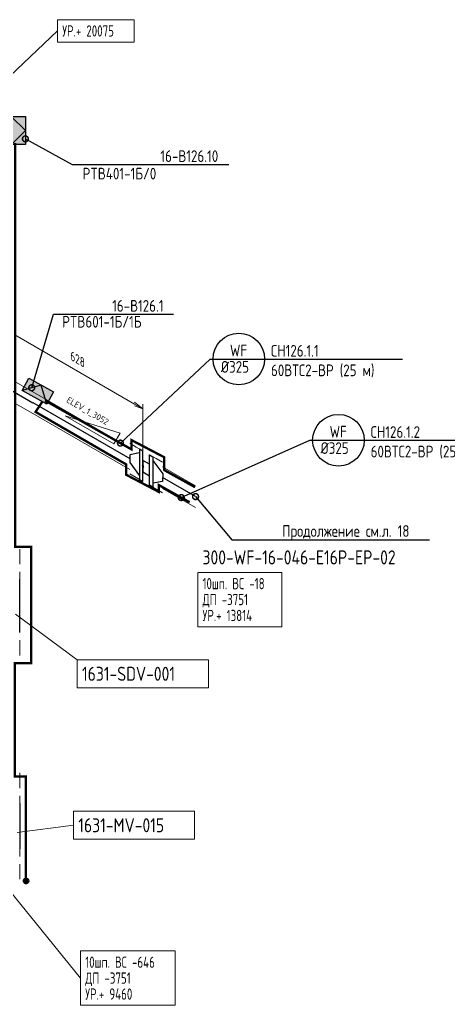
# Model space of a CAD drawing. Header units: millimetres. Extents: x 10051 to 26505, y 4675 to 5194.
# Drawn here: x 19499.1 to 19590.5, y 4792.9 to 5003.3 of the extents above; entities that cross this region are included whole.
import ezdxf
from ezdxf import colors
from ezdxf.entities.mleader import LeaderData, LeaderLine
from ezdxf.enums import TextEntityAlignment as Align
from ezdxf.math import Vec2, Vec3

# ---------------------------------------------------------------- set-up
doc = ezdxf.new("R2010")
doc.units = ezdxf.units.MM
doc.layers.get('0').update_dxf_attribs({"lineweight": 15})
for name, color, linetype, lineweight in [('--TEXT--', 150, 'Continuous', 25), ('_НС', 1, 'Continuous', 30), ('подложка', 252, 'Continuous', 9), ('Построение', 7, 'Continuous', 30), ('СН', 1, 'Continuous', 50)]:
    doc.layers.add(name, color=color, linetype=linetype, lineweight=lineweight)
doc.layers.add('Коробки', color=250, linetype='Continuous')
doc.styles.add('GOST_2.304', font='CS_Gost2304.shx', dxfattribs={"height": 2.5})
doc.styles.add('Style-CS_Gost2304', font='CS_Gost2304.shx')

# ---------------------------------------------------------------- blocks, each defined once
blk = doc.blocks.new('TerminatorOpen_0.4')
at = {"color": 0, "linetype": 'ByBlock', "lineweight": -2}
for q in [(-1, 0.2), (-1, 0), (-1, -0.2)]:
    blk.add_line((0, 0), q, dxfattribs=at)
blk = doc.blocks.new('*U5')
at = {"layer": 'СН'}
blk.add_hatch(color=256, dxfattribs=at).paths.add_polyline_path([(0.5, 0, 1), (-0.5, 0, 1)])
blk.add_circle((0, 0), 0.5, dxfattribs=at)
blk = doc.blocks.new('A$C612D6D77')
at = {"layer": 'Коробки', "linetype": 'ByBlock', "ltscale": 0.5}
h = blk.add_hatch(color=3, dxfattribs=at)
h.paths.add_polyline_path([(300, 300), (0, 300), (0, 0)])
h.paths.add_polyline_path([(600, 0), (600, 300), (300, 300)])
at = {"layer": 'Коробки', "linetype": 'ByBlock', "ltscale": 0.5, "true_color": 0xffffff}
blk.add_hatch(color=7, dxfattribs=at).paths.add_polyline_path([(0, 0), (600, 0), (300, 300)])
at = {"layer": 'Коробки', "linetype": 'ByBlock', "ltscale": 0.5}
for p, q in [((0, 0), (300, 300)), ((300, 300), (600, 0))]:
    blk.add_line(p, q, dxfattribs=at)
blk.add_lwpolyline([(0, 0), (600, 0), (600, 300), (0, 300)], close=True, dxfattribs=at)
blk = doc.blocks.new('_DotSmall')
at = {"color": 0, "linetype": 'ByBlock', "const_width": 0.5}
blk.add_lwpolyline([(-0.0625, 0, 1), (0.0625, 0, 1)], format="xyb", close=True, dxfattribs=at)

msp = doc.modelspace()

# ---------------------------------------------------------------- hatches: boundary and pattern name
at = {"layer": 'подложка', "extrusion": (-0.707107, -0.408248, 0.57735)}
h = msp.add_hatch(color=256, dxfattribs=at)
edge = h.paths.add_edge_path()
edge.add_arc((5488.71, 11361.44), 1, 45, 405)
at = {"layer": 'подложка', "true_color": 0x000000, "extrusion": (-0.707107, -0.408248, 0.57735)}
h = msp.add_hatch(color=18, dxfattribs=at)
edge = h.paths.add_edge_path()
edge.add_arc((5509.39, 11382.12), 1, 45, 405)

# ---------------------------------------------------------------- linework, layer by layer
at = {"layer": '--TEXT--'}
for centre in [(19545.82, 4930.91), (19567.09, 4913.57)]:
    msp.add_circle(centre, 5.51, dxfattribs=at)
at = {"layer": '_НС', "linetype": 'Continuous', "lineweight": 30, "const_width": 0.5}
for points in [[(19498.06, 4977.02), (19498.06, 4890.84), (19501.47, 4890.84), (19501.47, 4865.98), (19497.99, 4865.98), (19497.99, 4841.77), (19500.33, 4841.77), (19500.33, 4819.1)], [(19503.95, 4921.9), (19502.44, 4919.61), (19521.78, 4908.41), (19521.78, 4906.2), (19528.73, 4902.55), (19528.73, 4904.01), (19535.33, 4900.33)], [(19504.46, 4922.04), (19522.91, 4911.62), (19522.91, 4913.6), (19529.86, 4909.96), (19529.86, 4907.22), (19536.47, 4903.54)]]:
    msp.add_lwpolyline(points, dxfattribs=at)
at = {"layer": 'подложка'}
for p, q in [((19496.96, 4991.26, 274.31), (19507.13, 5000.94, 274.31)), ((19496.96, 4991.26, 274.31), (19507.13, 5000.94, 274.31)), ((19498.17, 4876.41, 194.25), (19511.35, 4866.71, 194.25)), ((19498.17, 4876.41, 194.25), (19511.35, 4866.71, 194.25)), ((19498.54, 4829.86, 160.47), (19510.56, 4831.38, 160.47)), ((19498.54, 4829.86, 160.47), (19510.56, 4831.38, 160.47)), ((19496.87, 4817.44, 152.44), (19512.04, 4798.75, 152.44))]:
    msp.add_line(p, q, dxfattribs=at)
at = {"layer": 'подложка', "extrusion": (-0.707107, -0.408248, 0.57735)}
for p, q in [((19498.01, 4936.06, 237.93), (19523.58, 4921.3, 258.81)), ((19525.35, 4908.03, 251.6), (19525.35, 4921.3, 260.98)), ((19525.17, 4908.33, 251.6), (19525.53, 4907.72, 251.6)), ((19525.17, 4907.93, 251.31), (19525.53, 4908.13, 251.89))]:
    msp.add_line(p, q, dxfattribs=at)
at = {"layer": 'подложка', "extrusion": (-5.55112e-17, 0.816497, 0.57735)}
for p, q in [((19501.86, 4923.9, 234.05), (19498.24, 4925.99, 231.09)), ((19501.86, 4923.9, 234.05), (19522.54, 4911.96, 250.94)), ((19501.86, 4919.28, 230.78), (19498.24, 4921.37, 227.83)), ((19501.86, 4919.28, 230.78), (19522.54, 4907.34, 247.67)), ((19523.94, 4912.11, 252.75), (19522.54, 4912.92, 251.61)), ((19525.35, 4911.29, 253.91), (19523.94, 4912.11, 252.75)), ((19526.76, 4910.48, 255.05), (19528.17, 4909.67, 256.21)), ((19528.17, 4909.67, 256.21), (19529.56, 4908.86, 257.35)), ((19523.94, 4905.58, 248.13), (19522.54, 4906.38, 246.99)), ((19536.59, 4903.85, 262.41), (19529.56, 4907.9, 256.67)), ((19525.35, 4904.76, 249.29), (19523.94, 4905.58, 248.13)), ((19526.76, 4903.95, 250.43), (19528.17, 4903.13, 251.59)), ((19528.17, 4903.13, 251.59), (19529.56, 4902.33, 252.73)), ((19536.59, 4899.23, 259.14), (19529.56, 4903.29, 253.4))]:
    msp.add_line(p, q, dxfattribs=at)
at = {"layer": 'подложка', "extrusion": (0.707107, 0.408248, -0.57735)}
for p, q in [((19499.07, 4888.73, 198.83), (19499.07, 4890.34, 199.97)), ((19499.07, 4887.1, 197.68), (19499.07, 4888.73, 198.83)), ((19499.07, 4885.48, 196.53), (19499.07, 4883.84, 195.38)), ((19499.07, 4870.88, 186.21), (19499.07, 4869.25, 185.06)), ((19499.07, 4869.25, 185.06), (19499.07, 4867.63, 183.92)), ((19499.07, 4840.95, 165.05), (19499.07, 4842.56, 166.19)), ((19499.07, 4839.32, 163.89), (19499.07, 4840.95, 165.05)), ((19499.07, 4837.69, 162.75), (19499.07, 4836.06, 161.59)), ((19499.07, 4824.72, 153.57), (19499.07, 4826.35, 154.73)), ((19499.07, 4823.1, 152.42), (19499.07, 4821.46, 151.27)), ((19499.07, 4821.46, 151.27), (19499.07, 4819.85, 150.13))]:
    msp.add_line(p, q, dxfattribs=at)
at = {"layer": 'подложка', "elevation": 241.88, "flags": 128}
msp.add_lwpolyline([(19508.75, 4918.77), (19519.14, 4912.77), (19520.48, 4915.07), (19508.75, 4918.77)], dxfattribs=at)
at = {"layer": 'подложка'}
for points in [[(19507.13, 5003.34, 274.31), (19523.47, 5003.34, 274.31), (19523.47, 4998.54, 274.31), (19507.13, 4998.54, 274.31)], [(19537.07, 4885.36, 251.6), (19555.03, 4885.36, 251.6), (19555.03, 4873.76, 251.6), (19537.07, 4873.76, 251.6)], [(19511.35, 4866.71, 194.25), (19539.37, 4866.71, 194.25), (19539.37, 4860.71, 194.25), (19511.35, 4860.71, 194.25)], [(19510.56, 4834.38, 160.47), (19536.34, 4834.38, 160.47), (19536.34, 4828.38, 160.47), (19510.56, 4828.38, 160.47)], [(19512.04, 4804.55, 152.44), (19532.26, 4804.55, 152.44), (19532.26, 4792.95, 152.44), (19512.04, 4792.95, 152.44)]]:
    msp.add_3dface(points, dxfattribs=at)
at = {"layer": 'Построение', "ltscale": 0.3, "extrusion": (0.707107, 0.408248, -0.57735)}
msp.add_line((19499.07, 4872.5, 187.36), (19499.07, 4874.13, 188.51), dxfattribs=at)
at = {"layer": 'Построение', "ltscale": 0.3, "extrusion": (-0.707107, -0.408248, 0.57735), "elevation": -15664.94}
for points in [[(5483.09, 11355.82), (5488.71, 11361.44)], [(5509.39, 11386.33), (5508.69, 11382.82), (5510.09, 11381.42), (5513.6, 11382.12)]]:
    msp.add_lwpolyline(points, dxfattribs=at)
at = {"layer": 'Построение', "ltscale": 0.3, "extrusion": (-5.55112e-17, 0.816497, 0.57735), "elevation": 4152.65}
for points in [[(-19501.86, -2651.72), (-19522.54, -2631.03)], [(-19536.59, -2616.99), (-19529.56, -2624.01)]]:
    msp.add_lwpolyline(points, dxfattribs=at)
at = {"layer": 'Построение', "ltscale": 0.3, "extrusion": (0.707107, 0.408248, -0.57735)}
for points, elevation in [([(-5512.2, 11389.14), (-5515.71, 11389.85), (-5517.11, 11388.44), (-5516.41, 11384.93)], 15664.94), ([(-5528.41, 11310.49), (-5520, 11318.9)], 15668.94), ([(-5561.38, 11277.52), (-5569.79, 11269.11)], 15668.94)]:
    msp.add_lwpolyline(points, dxfattribs=dict(at, elevation=elevation))
at = {"layer": 'Построение', "ltscale": 0.3}
for points in [[(19525.35, 4911.27, 253.89), (19524.65, 4911.68, 253.32), (19524.65, 4905.19, 248.73), (19525.35, 4904.78, 249.3)], [(19525.35, 4906.81, 250.74), (19526.76, 4906, 251.88), (19526.76, 4908.43, 253.6), (19525.35, 4909.24, 252.46)], [(19526.76, 4910.46, 255.04), (19527.46, 4910.06, 255.61), (19527.46, 4903.57, 251.02), (19526.76, 4903.97, 250.45)]]:
    msp.add_3dface(points, dxfattribs=at)

# ---------------------------------------------------------------- block references
at = {"layer": 'Коробки', "linetype": 'ByBlock', "xscale": -0.01, "yscale": 0.01, "zscale": 0.01}
for p, rotation in [((19497.28, 4976.68), 270.1427196463228), ((19504.82, 4921.27), 330.8751218249242)]:
    msp.add_blockref('A$C612D6D77', p, dxfattribs=dict(at, rotation=rotation))
at = {"layer": 'подложка', "extrusion": (-0.707107, -0.408248, 0.57735), "xscale": 2.500000000000002, "yscale": 2.500000000000002, "zscale": 2.500000000000002, "rotation": 45.00000000000011}
msp.add_blockref('TerminatorOpen_0.4', (5501.59, 11395.54, -15664.94), dxfattribs=at)
at = {"layer": 'СН'}
msp.add_blockref('*U5', (19500.41, 4819.5), dxfattribs=at)

# ---------------------------------------------------------------- texts
at = {"layer": '--TEXT--', "style": 'GOST_2.304'}
for s, p in [('PTB401-1Б/0', (19512.48, 4969.23)), ('PTB601-1Б/1Б', (19508.12, 4937.61)), ('WF', (19543.92, 4931.48)), ('%%C325', (19542, 4927.98)), ('WF', (19565.19, 4914.14)), ('%%C325', (19563.27, 4910.64))]:
    msp.add_text(s, height=2.5, rotation=360, dxfattribs=at).set_placement(p)
at = {"layer": 'подложка', "style": 'Style-CS_Gost2304', "width": 0.875}
for s, p in [('УР.+ 20075', (19508.13, 5000.94, 274.31)), ('10шп. ВС -18', (19538.07, 4882.96, 251.6)), ('ДП -3751', (19538.07, 4879.56, 251.6)), ('УР.+ 13814', (19538.07, 4876.16, 251.6)), ('10шп. ВС -646', (19513.04, 4802.15, 152.44)), ('ДП -3751', (19513.04, 4798.75, 152.44)), ('УР.+ 9460', (19513.04, 4795.35, 152.44))]:
    msp.add_text(s, height=2.4, rotation=360, dxfattribs=at).set_placement(p, align=Align.MIDDLE_LEFT)
at = {"layer": 'подложка', "style": 'Style-CS_Gost2304'}
for s, p in [('300-WF-16-046-E16P-EP-02', (19538.07, 4888.56, 251.6)), ('1631-SDV-001', (19512.35, 4863.71, 194.25)), ('1631-MV-015', (19511.56, 4831.38, 160.47))]:
    msp.add_text(s, height=3, rotation=360, dxfattribs=at).set_placement(p, align=Align.MIDDLE_LEFT)
at = {"layer": 'подложка', "extrusion": (-0.707107, -0.408248, 0.57735), "insert": (19511.41, 4930.87, 250.68), "char_height": 2.5, "attachment_point": 5, "text_direction": (0.707107, -0.408248, 0.57735), "style": 'GOST_2.304'}
msp.add_mtext('\\A1;628', dxfattribs=at)
at = {"layer": 'подложка', "style": 'Style-CS_Gost2304'}
msp.add_attdef('ELEV_1_3052', text='0.3%', height=1.333, rotation=330, dxfattribs=at).set_placement((19513.56, 4919.84, 241.88), align=Align.MIDDLE_CENTER)

# ---------------------------------------------------------------- leaders
at = {"layer": '--TEXT--'}
ml = msp.add_multileader_mtext('Standard', dxfattribs=at)
ml.set_content('16-В126.10', color=256, style='GOST_2.304')
ml.set_leader_properties()
ml.set_arrow_properties(name='DOTSMALL')
ml.build(insert=Vec2(0, 0))
ml.multileader.update_dxf_attribs({"text_left_attachment_type": 6, "text_right_attachment_type": 6, "dogleg_length": 13.61, "arrow_head_size": 2.5})
ctx = ml.context
ctx.base_point, ctx.char_height, ctx.arrow_head_size, ctx.plane_origin = Vec3(19523.86, 4972.46), 2.5, 2.5, Vec3(19512.22, 5003.17)
ctx.left_attachment, ctx.right_attachment, ctx.text_align_type = 6, 6, 2
notes = []
notes.append((ctx, [(1, (1, 1, 0), (19510.25, 4972.46), (1, 0), 13.61, [(0, [(19500.27, 4977.91)], 0, [])])]))
ctx.mtext.insert, ctx.mtext.defined_height, ctx.mtext.alignment, ctx.mtext.flow_direction = Vec3(19541.43, 4975.46), 0.0309, 3, 5
ml = msp.add_multileader_mtext('Standard', dxfattribs=at)
ml.set_content('16-В126.1', color=256, style='GOST_2.304')
ml.set_leader_properties()
ml.set_arrow_properties(name='DOTSMALL')
ml.build(insert=Vec2(0, 0))
ml.multileader.update_dxf_attribs({"text_left_attachment_type": 6, "text_right_attachment_type": 6, "dogleg_length": 13.61, "arrow_head_size": 2.5})
ctx = ml.context
ctx.base_point, ctx.char_height, ctx.arrow_head_size, ctx.plane_origin = Vec3(19514, 4940.5), 2.5, 2.5, Vec3(19516.34, 4953.78)
ctx.left_attachment, ctx.right_attachment, ctx.text_align_type = 6, 6, 2
notes.append((ctx, [(1, (1, 1, 0), (19506.24, 4940.5), (1, 0), 7.75, [(0, [(19501.62, 4924.77)], 0, [])])]))
ctx.mtext.insert, ctx.mtext.defined_height, ctx.mtext.alignment, ctx.mtext.flow_direction = Vec3(19529.75, 4943.5), 0.0309, 3, 5
ml = msp.add_multileader_mtext('Standard', dxfattribs=at)
ml.set_content('СН126.1.1\\P60ВТС2-ВР (25 м)', color=256, style='GOST_2.304')
ml.set_leader_properties()
ml.set_arrow_properties(name='DOTSMALL')
ml.build(insert=Vec2(0, 0))
ml.multileader.update_dxf_attribs({"text_left_attachment_type": 6, "text_right_attachment_type": 6, "dogleg_length": 0.36, "arrow_head_size": 2.5})
ctx = ml.context
ctx.base_point, ctx.char_height, ctx.arrow_head_size, ctx.plane_origin = Vec3(19550.68, 4930.91), 2.5, 2.5, Vec3(19548.39, 4956.5)
ctx.left_attachment, ctx.right_attachment = 6, 6
notes.append((ctx, [(1, (1, 1, 0), (19539.67, 4930.91), (1, 0), 11.02, [(0, [(19520.56, 4912.96)], 0, [])])]))
ctx.mtext.insert, ctx.mtext.defined_height, ctx.mtext.flow_direction = Vec3(19552.68, 4933.91), 0.0309, 5
ml = msp.add_multileader_mtext('Standard', dxfattribs=at)
ml.set_content('СН126.1.2\\P60ВТС2-ВР (25 м)', color=256, style='GOST_2.304')
ml.set_leader_properties()
ml.set_arrow_properties(name='DOTSMALL')
ml.build(insert=Vec2(0, 0))
ml.multileader.update_dxf_attribs({"text_left_attachment_type": 6, "text_right_attachment_type": 6, "dogleg_length": 0.36, "arrow_head_size": 2.5})
ctx = ml.context
ctx.base_point, ctx.char_height, ctx.arrow_head_size, ctx.plane_origin = Vec3(19571.95, 4913.57), 2.5, 2.5, Vec3(19569.66, 4939.16)
ctx.left_attachment, ctx.right_attachment = 6, 6
notes.append((ctx, [(1, (1, 1, 0), (19560.94, 4913.57), (1, 0), 11.02, [(0, [(19533.53, 4901.33)], 0, [])])]))
ctx.mtext.insert, ctx.mtext.defined_height, ctx.mtext.flow_direction = Vec3(19573.95, 4916.57), 0.0309, 5
ml = msp.add_multileader_mtext('Standard', dxfattribs=at)
ml.set_content('{\\C0;Продолжение см.л. 18}', color=256, style='GOST_2.304')
ml.set_leader_properties()
ml.set_arrow_properties(name='DOTSMALL')
ml.build(insert=Vec2(0, 0))
ml.multileader.update_dxf_attribs({"text_left_attachment_type": 6, "text_right_attachment_type": 6, "dogleg_length": 0.36, "arrow_head_size": 2.5})
ctx = ml.context
ctx.base_point, ctx.char_height, ctx.arrow_head_size, ctx.plane_origin = Vec3(19547.37, 4892.32), 2.5, 2.5, Vec3(19592.2, 4895.49)
ctx.left_attachment, ctx.right_attachment, ctx.text_align_type = 6, 6, 2
notes.append((ctx, [(1, (1, 1, 0), (19544.31, 4892.32), (1, 0), 3.06, [(0, [(19536.59, 4901.54)], 0, [])])]))
ctx.mtext.insert, ctx.mtext.defined_height, ctx.mtext.alignment, ctx.mtext.flow_direction = Vec3(19582.24, 4895.44), 0.0309, 3, 5
for ctx, leaders in notes:
    for number, flags, end, landing, length, lines in leaders:
        leader = LeaderData()
        leader.index, (leader.has_last_leader_line, leader.has_dogleg_vector, leader.attachment_direction) = number, flags
        leader.last_leader_point, leader.dogleg_vector, leader.dogleg_length = Vec3(end), Vec3(landing), length
        for number, points, colour, breaks in lines:
            line = LeaderLine()
            line.index, line.vertices, line.color, line.breaks = number, Vec3.list(points), colors.encode_raw_color(colour), breaks
            leader.lines.append(line)
        ctx.leaders.append(leader)

doc.saveas('drawing.dxf')
